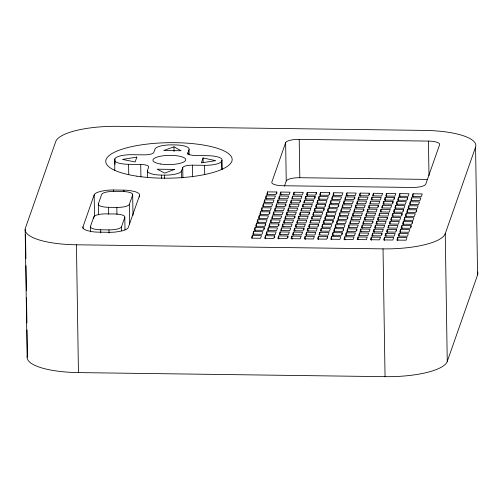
<?xml version="1.0" encoding="UTF-8"?>
<svg xmlns="http://www.w3.org/2000/svg" width="503" height="503" viewBox="0 0 503 503"><rect width="100%" height="100%" fill="white"/><g stroke="black" fill="none" stroke-linecap="round" stroke-linejoin="round"><path stroke-width="0.75" d="M83.014 228.375L82.989 226.809L94.174 194.887A18.768 5.269 -0.9 0 1 96.941 192.567L100.543 191.347L106.856 190.285A16.951 4.76 -0.9 0 1 113.401 190.015L123.87 190.153A16.951 4.76 -0.9 0 1 130.164 190.593L135.678 191.813L138.388 193.121A18.768 5.269 -0.9 0 1 139.513 195.491L139.538 197.057M90.534 231.902L90.452 226.425L93.778 216.931A11.443 3.213 -0.9 0 1 106.284 213.869L114.546 213.976A11.443 3.213 -0.9 0 1 124.807 217.34L125.002 229.858M98.5 214.907L98.324 203.954L101.65 194.46A11.443 3.213 -0.9 0 1 114.162 191.398L122.424 191.505A11.443 3.213 -0.9 0 1 132.679 194.868L132.999 215.215M114.734 170.662L114.854 158.885A15.65 4.395 -0.9 0 1 131.962 154.698L144.091 154.855A8.872 2.49 -0.9 0 0 153.786 152.484L154.987 149.064A15.65 4.395 -0.9 0 1 172.101 144.877L175.031 144.914A15.65 4.395 -0.9 0 1 189.065 149.517L189.153 154.993M121.537 230.745L121.474 226.834L124.807 217.34M129.661 223.923L129.353 204.363L132.679 194.868M147.58 177.54L147.473 170.498L148.674 167.078A8.872 2.49 -0.9 0 0 140.721 164.475L128.592 164.311A15.65 4.395 -0.9 0 1 114.558 159.709M139.513 195.491L128.328 227.413A18.768 5.269 -0.9 0 1 125.561 229.733L121.959 230.959L115.646 232.021A16.951 4.76 -0.9 0 1 109.101 232.292L98.632 232.153A16.951 4.76 -0.9 0 1 92.338 231.707L86.824 230.493L84.114 229.186A18.768 5.269 -0.9 0 1 82.989 226.809M181.665 177.993L181.552 170.951L182.752 167.53A8.872 2.49 -0.9 0 1 192.448 165.16L204.57 165.324A15.65 4.395 -0.9 0 0 221.685 161.136L221.974 160.306A15.65 4.395 -0.9 0 0 207.94 155.704L195.818 155.546A8.872 2.49 -0.9 0 1 187.864 152.937L189.065 149.517M203.08 157.973L201.37 162.853L215.699 160.658L203.08 157.973L203.155 162.639M252.292 235.555L251.381 238.152L260.573 238.271L261.485 235.681L252.292 235.555L252.324 237.812M253.682 231.587L252.77 234.178L261.962 234.304L262.874 231.707L253.682 231.587L253.732 234.712M255.071 227.614L254.166 230.211L263.358 230.33L264.264 227.74L255.071 227.614L255.122 230.745M256.467 223.646L255.555 226.237L264.748 226.363L265.659 223.766L256.467 223.646L256.511 226.778M257.857 219.673L256.945 222.269L266.137 222.389L267.049 219.798L257.857 219.673L257.907 222.804M259.246 215.705L258.341 218.296L267.533 218.421L268.439 215.825L259.246 215.705L259.296 218.836M260.636 211.732L259.73 214.328L268.923 214.448L269.834 211.857L260.636 211.732L260.686 214.863M262.032 207.764L261.12 210.355L270.312 210.48L271.224 207.884L262.032 207.764L262.082 210.895M263.421 203.79L262.516 206.387L271.708 206.507L272.613 203.916L263.421 203.79L263.459 206.142M264.811 199.823L263.905 202.413L273.098 202.539L274.003 199.943L264.811 199.823L264.848 202.168M266.206 195.849L265.295 198.446L274.487 198.566L275.399 195.975L266.206 195.849L266.257 198.981M267.596 191.882L266.684 194.472L275.883 194.598L276.788 192.001L267.596 191.882L267.646 194.887M285.635 142.689L271.827 182.099A12.412 3.483 -0.9 0 0 282.956 185.745L412.196 187.462A12.412 3.483 -0.9 0 0 425.771 184.142L439.584 144.738A12.412 3.483 -0.9 0 0 428.449 141.085L299.21 139.369A12.412 3.483 -0.9 0 0 285.635 142.689L286.238 181.03L284.447 186.135M265.515 235.731L264.603 238.328L273.795 238.447L274.707 235.857L265.515 235.731L265.565 238.862M266.904 231.764L265.999 234.354L275.191 234.48L276.097 231.883L266.904 231.764L266.955 234.888M268.3 227.79L267.389 230.387L276.581 230.506L277.493 227.916L268.3 227.79L268.344 230.921M269.69 223.822L268.778 226.413L277.97 226.539L278.882 223.942L269.69 223.822L269.74 226.947M271.079 219.849L270.174 222.445L279.366 222.565L280.272 219.974L271.079 219.849L271.117 222.2M272.475 215.881L271.563 218.472L280.756 218.598L281.667 216.001L272.475 215.881L272.507 218.227M273.865 211.908L272.953 214.504L282.145 214.624L283.057 212.033L273.865 211.908L273.902 214.259M275.254 207.94L274.349 210.531L283.541 210.656L284.447 208.06L275.254 207.94L275.304 211.071M276.644 203.966L275.738 206.563L284.931 206.683L285.842 204.092L276.644 203.966L276.694 207.098M278.04 199.999L277.128 202.59L286.32 202.715L287.232 200.119L278.04 199.999L278.09 203.13M279.429 196.025L278.517 198.622L287.716 198.742L288.621 196.151L279.429 196.025L279.479 199.157M280.819 192.058L279.913 194.648L289.106 194.774L290.011 192.177L280.819 192.058L280.869 195.189M278.737 235.907L277.832 238.504L287.024 238.623L287.93 236.026L278.737 235.907L278.788 239.038M280.133 231.94L279.222 234.53L288.414 234.656L289.326 232.059L280.133 231.94L280.165 234.285M281.523 227.966L280.611 230.563L289.803 230.682L290.715 228.092L281.523 227.966L281.561 230.311M282.912 223.998L282.007 226.589L291.199 226.715L292.105 224.118L282.912 223.998L282.963 227.123M284.308 220.025L283.396 222.622L292.589 222.741L293.501 220.151L284.308 220.025L284.352 223.156M285.698 216.057L284.786 218.648L293.978 218.774L294.89 216.177L285.698 216.057L285.748 219.182M287.087 212.084L286.182 214.68L295.374 214.8L296.28 212.209L287.087 212.084L287.138 215.215M288.477 208.116L287.571 210.707L296.764 210.832L297.675 208.236L288.477 208.116L288.527 211.241M289.873 204.143L288.961 206.739L298.153 206.859L299.065 204.268L289.873 204.143L289.923 207.274M291.262 200.175L290.35 202.766L299.549 202.891L300.454 200.295L291.262 200.175L291.312 203.306M292.652 196.201L291.746 198.798L300.939 198.918L301.844 196.327L292.652 196.201L292.689 198.553M294.048 192.234L293.136 194.824L302.328 194.95L303.24 192.353L294.048 192.234L294.085 194.579M291.966 236.083L291.055 238.68L300.247 238.799L301.159 236.203L291.966 236.083L292.01 239.214M293.356 232.116L292.444 234.706L301.637 234.832L302.548 232.235L293.356 232.116L293.406 235.241M294.745 228.142L293.84 230.739L303.032 230.858L303.938 228.261L294.745 228.142L294.796 231.273M296.141 224.175L295.23 226.765L304.422 226.891L305.334 224.294L296.141 224.175L296.185 227.299M297.531 220.201L296.619 222.798L305.811 222.917L306.723 220.327L297.531 220.201L297.581 223.332M298.92 216.233L298.015 218.824L307.207 218.95L308.113 216.353L298.92 216.233L298.971 219.358M300.31 212.26L299.404 214.856L308.597 214.976L309.508 212.385L300.31 212.26L300.36 215.391M301.706 208.292L300.794 210.883L309.986 211.009L310.898 208.412L301.706 208.292L301.743 210.638M303.095 204.319L302.19 206.915L311.382 207.035L312.288 204.444L303.095 204.319L303.133 206.67M304.485 200.351L303.579 202.942L312.772 203.067L313.677 200.471L304.485 200.351L304.522 202.696M305.881 196.377L304.969 198.974L314.161 199.094L315.073 196.503L305.881 196.377L305.931 199.509M307.27 192.41L306.358 195.001L315.551 195.126L316.462 192.53L307.27 192.41L307.32 195.541M305.189 236.259L304.277 238.856L313.47 238.975L314.381 236.379L305.189 236.259L305.239 239.39M306.579 232.285L305.673 234.882L314.865 235.002L315.771 232.411L306.579 232.285L306.629 235.417M307.974 228.318L307.063 230.915L316.255 231.034L317.167 228.437L307.974 228.318L308.018 231.449M309.364 224.351L308.452 226.941L317.644 227.06L318.556 224.47L309.364 224.351L309.414 227.475M310.753 220.377L309.848 222.974L319.04 223.093L319.946 220.496L310.753 220.377L310.791 222.722M312.143 216.409L311.238 219L320.43 219.126L321.342 216.529L312.143 216.409L312.181 218.755M313.539 212.436L312.627 215.032L321.819 215.152L322.731 212.562L313.539 212.436L313.589 215.567M314.928 208.468L314.023 211.059L323.215 211.185L324.121 208.588L314.928 208.468L314.979 211.593M316.318 204.495L315.412 207.091L324.605 207.211L325.51 204.62L316.318 204.495L316.368 207.626M317.714 200.527L316.802 203.118L325.994 203.243L326.906 200.647L317.714 200.527L317.764 203.652M319.103 196.554L318.192 199.15L327.39 199.27L328.296 196.679L319.103 196.554L319.154 199.685M320.493 192.586L319.587 195.177L328.78 195.302L329.685 192.706L320.493 192.586L320.543 195.711M318.412 236.435L317.506 239.026L326.699 239.151L327.604 236.555L318.412 236.435L318.462 239.566M319.807 232.461L318.896 235.058L328.088 235.178L329 232.587L319.807 232.461L319.839 234.813M321.197 228.494L320.285 231.084L329.478 231.21L330.389 228.614L321.197 228.494L321.235 230.839M322.586 224.52L321.681 227.117L330.873 227.237L331.779 224.646L322.586 224.52L322.637 227.652M323.982 220.553L323.071 223.15L332.263 223.269L333.175 220.672L323.982 220.553L324.026 223.684M325.372 216.586L324.46 219.176L333.652 219.295L334.564 216.705L325.372 216.586L325.422 219.71M326.761 212.612L325.856 215.209L335.048 215.328L335.954 212.731L326.761 212.612L326.812 215.743M328.151 208.644L327.246 211.235L336.438 211.361L337.343 208.764L328.151 208.644L328.201 211.769M329.547 204.671L328.635 207.267L337.827 207.387L338.739 204.796L329.547 204.671L329.597 207.802M330.936 200.703L330.025 203.294L339.223 203.419L340.129 200.823L330.936 200.703L330.987 203.828M332.326 196.73L331.42 199.326L340.613 199.446L341.518 196.855L332.326 196.73L332.364 199.075M333.722 192.762L332.81 195.353L342.002 195.478L342.914 192.882L333.722 192.762L333.759 195.107M331.64 236.611L330.729 239.202L339.921 239.327L340.833 236.731L331.64 236.611L331.684 239.742M333.03 232.638L332.118 235.234L341.311 235.354L342.222 232.763L333.03 232.638L333.08 235.769M334.42 228.67L333.514 231.261L342.706 231.386L343.612 228.79L334.42 228.67L334.47 231.801M335.815 224.696L334.904 227.293L344.096 227.413L345.008 224.822L335.815 224.696L335.859 227.828M337.205 220.729L336.293 223.319L345.486 223.445L346.397 220.848L337.205 220.729L337.255 223.86M338.594 216.755L337.689 219.352L346.881 219.471L347.787 216.881L338.594 216.755L338.645 219.886M339.984 212.788L339.079 215.385L348.271 215.504L349.183 212.907L339.984 212.788L340.034 215.919M341.38 208.82L340.468 211.411L349.66 211.53L350.572 208.94L341.38 208.82L341.418 211.166M342.769 204.847L341.858 207.443L351.056 207.563L351.962 204.966L342.769 204.847L342.807 207.192M344.159 200.879L343.253 203.47L352.446 203.596L353.351 200.999L344.159 200.879L344.209 204.004M345.555 196.906L344.643 199.502L353.835 199.622L354.747 197.031L345.555 196.906L345.605 200.037M346.944 192.938L346.033 195.529L355.225 195.654L356.137 193.058L346.944 192.938L346.995 196.063M344.863 236.787L343.951 239.378L353.144 239.503L354.055 236.907L344.863 236.787L344.913 239.918M346.253 232.814L345.347 235.41L354.54 235.53L355.445 232.939L346.253 232.814L346.303 235.945M347.648 228.846L346.737 231.437L355.929 231.562L356.841 228.966L347.648 228.846L347.692 231.977M349.038 224.872L348.126 227.469L357.319 227.589L358.23 224.998L349.038 224.872L349.076 227.224M350.428 220.905L349.522 223.495L358.714 223.621L359.62 221.024L350.428 220.905L350.465 223.25M351.817 216.931L350.912 219.528L360.104 219.648L361.016 217.057L351.817 216.931L351.855 219.283M353.213 212.964L352.301 215.554L361.494 215.68L362.405 213.083L353.213 212.964L353.263 216.095M354.602 208.99L353.697 211.587L362.889 211.706L363.795 209.116L354.602 208.99L354.653 212.121M355.992 205.023L355.087 207.62L364.279 207.739L365.184 205.142L355.992 205.023L356.042 208.154M357.388 201.055L356.476 203.646L365.668 203.765L366.58 201.175L357.388 201.055L357.438 204.18M358.777 197.082L357.866 199.678L367.058 199.798L367.97 197.201L358.777 197.082L358.828 200.213M360.167 193.114L359.261 195.705L368.454 195.83L369.359 193.234L360.167 193.114L360.217 196.239M358.086 236.963L357.18 239.554L366.373 239.68L367.278 237.083L358.086 236.963L358.123 239.309M359.482 232.99L358.57 235.586L367.762 235.706L368.674 233.115L359.482 232.99L359.513 235.341M360.871 229.022L359.959 231.613L369.152 231.738L370.063 229.142L360.871 229.022L360.921 232.153M362.261 225.048L361.355 227.645L370.548 227.765L371.453 225.174L362.261 225.048L362.311 228.18M363.65 221.081L362.745 223.672L371.937 223.797L372.849 221.201L363.65 221.081L363.7 224.212M365.046 217.107L364.134 219.704L373.327 219.824L374.238 217.233L365.046 217.107L365.096 220.239M366.435 213.14L365.53 215.73L374.722 215.856L375.628 213.259L366.435 213.14L366.486 216.271M367.825 209.166L366.92 211.763L376.112 211.882L377.017 209.292L367.825 209.166L367.875 212.297M369.221 205.199L368.309 207.789L377.502 207.915L378.413 205.318L369.221 205.199L369.271 208.33M370.61 201.225L369.699 203.822L378.897 203.941L379.803 201.351L370.61 201.225L370.648 203.577M372 197.258L371.095 199.854L380.287 199.974L381.192 197.377L372 197.258L372.038 199.603M373.396 193.29L372.484 195.881L381.676 196L382.588 193.41L373.396 193.29L373.433 195.636M371.315 237.139L370.403 239.73L379.595 239.856L380.507 237.259L371.315 237.139L371.359 240.271M372.704 233.166L371.792 235.762L380.985 235.882L381.896 233.291L372.704 233.166L372.754 236.297M374.094 229.198L373.188 231.789L382.381 231.914L383.286 229.318L374.094 229.198L374.144 232.329M375.49 225.225L374.578 227.821L383.77 227.941L384.682 225.35L375.49 225.225L375.534 228.356M376.879 221.257L375.967 223.848L385.16 223.973L386.071 221.377L376.879 221.257L376.929 224.388M378.269 217.283L377.363 219.88L386.555 220L387.461 217.409L378.269 217.283L378.319 220.415M379.658 213.316L378.753 215.906L387.945 216.032L388.85 213.435L379.658 213.316L379.696 215.661M381.054 209.342L380.142 211.939L389.335 212.059L390.246 209.468L381.054 209.342L381.092 211.694M382.443 205.375L381.532 207.965L390.73 208.091L391.636 205.494L382.443 205.375L382.481 207.72M383.833 201.401L382.928 203.998L392.12 204.117L393.025 201.527L383.833 201.401L383.883 204.532M385.229 197.434L384.317 200.024L393.509 200.15L394.421 197.553L385.229 197.434L385.273 200.565M386.618 193.46L385.707 196.057L394.899 196.176L395.811 193.586L386.618 193.46L386.669 196.591M384.537 237.315L383.626 239.906L392.818 240.032L393.73 237.435L384.537 237.315L384.588 240.44M385.927 233.342L385.021 235.938L394.214 236.058L395.119 233.467L385.927 233.342L385.977 236.473M387.323 229.374L386.411 231.965L395.603 232.09L396.515 229.494L387.323 229.374L387.367 232.499M388.712 225.401L387.8 227.997L396.993 228.117L397.904 225.526L388.712 225.401L388.75 227.752M390.102 221.433L389.196 224.024L398.389 224.149L399.294 221.553L390.102 221.433L390.139 223.778M391.491 217.459L390.586 220.056L399.778 220.176L400.69 217.585L391.491 217.459L391.541 220.591M392.887 213.492L391.975 216.083L401.168 216.208L402.079 213.612L392.887 213.492L392.937 216.623M394.277 209.518L393.365 212.115L402.563 212.235L403.469 209.644L394.277 209.518L394.327 212.65M395.666 205.551L394.761 208.141L403.953 208.267L404.858 205.67L395.666 205.551L395.716 208.682M397.062 201.577L396.15 204.174L405.343 204.293L406.254 201.703L397.062 201.577L397.112 204.708M398.451 197.61L397.54 200.2L406.732 200.326L407.644 197.729L398.451 197.61L398.502 200.741M399.841 193.636L398.936 196.233L408.128 196.352L409.033 193.762L399.841 193.636L399.891 196.767M397.76 237.491L396.854 240.082L406.047 240.208L406.952 237.611L397.76 237.491L397.81 240.497M399.156 233.518L398.244 236.114L407.436 236.234L408.348 233.644L399.156 233.518L399.187 235.863M400.545 229.55L399.634 232.141L408.826 232.267L409.738 229.67L400.545 229.55L400.595 232.675M401.935 225.577L401.029 228.173L410.222 228.293L411.127 225.702L401.935 225.577L401.985 228.708M403.324 221.609L402.419 224.2L411.611 224.325L412.523 221.729L403.324 221.609L403.375 224.734M404.72 217.636L403.808 220.232L413.001 220.352L413.912 217.761L404.72 217.636L404.77 220.767M406.11 213.668L405.204 216.259L414.397 216.384L415.302 213.788L406.11 213.668L406.16 216.799M407.499 209.694L406.594 212.291L415.786 212.411L416.691 209.82L407.499 209.694L407.549 212.826M408.895 205.727L407.983 208.317L417.176 208.443L418.087 205.846L408.895 205.727L408.945 208.858M410.285 201.753L409.373 204.35L418.565 204.47L419.477 201.879L410.285 201.753L410.322 204.105M411.674 197.786L410.769 200.376L419.961 200.502L420.866 197.905L411.674 197.786L411.712 200.131M413.07 193.812L412.158 196.409L421.351 196.528L422.262 193.938L413.07 193.812L413.114 196.824M445.249 233.644L475.568 147.134A56.896 15.97 -0.9 0 0 424.551 130.409L117.954 126.335A56.896 15.97 -0.9 0 0 55.745 141.557L25.427 228.066A56.896 15.97 -0.9 0 0 76.443 244.791L383.035 248.866A56.896 15.97 -0.9 0 0 445.249 233.644L447.255 361.443A56.896 15.97 -0.9 0 1 385.046 376.665L78.449 372.591A56.896 15.97 -0.9 0 1 27.432 355.866M447.255 361.443L477.573 274.934A56.896 15.97 -0.9 0 0 477.649 272.016M173.963 146.826L163.733 150.516L181.042 150.743L173.963 146.826L174.038 151.491M147.473 170.498A15.65 4.395 -0.9 0 0 161.507 175.101L164.437 175.138A15.65 4.395 -0.9 0 0 181.552 170.951M286.238 181.03A12.412 3.483 -0.9 0 1 299.813 177.71L427.487 179.408M98.324 203.954A11.443 3.213 -0.9 0 0 108.585 207.311L116.841 207.425A11.443 3.213 -0.9 0 0 129.353 204.363M90.452 226.425A11.443 3.213 -0.9 0 0 100.707 229.783L108.969 229.896A11.443 3.213 -0.9 0 0 121.474 226.834M475.568 147.134L477.573 274.934M428.449 141.085L428.996 175.516M416.691 209.82L416.717 211.386M412.523 221.729L412.542 223.294M411.127 225.702L411.152 227.268M407.644 197.729L407.669 199.295M403.469 209.644L403.494 211.21M402.079 213.612L402.104 215.177M396.515 229.494L396.54 231.059M394.421 197.553L394.446 199.119M393.025 201.527L393.05 203.093M387.461 217.409L387.486 218.975M383.035 248.866L385.046 376.665M381.896 233.291L381.922 234.857M378.413 205.318L378.438 206.884M372.849 221.201L372.868 222.766M369.359 193.234L369.384 194.799M363.795 209.116L363.82 210.682M356.841 228.966L356.866 230.531M354.747 197.031L354.772 198.591M347.787 216.881L347.812 218.447M343.612 228.79L343.637 230.355M342.222 232.763L342.247 234.329M338.739 204.796L338.764 206.356M334.564 216.705L334.589 218.271M333.175 220.672L333.193 222.238M329.685 192.706L329.71 194.271M327.604 236.555L327.629 238.12M325.51 204.62L325.535 206.18M324.121 208.588L324.146 210.153M318.556 224.47L318.581 226.036M316.462 192.53L316.488 194.095M315.073 196.503L315.098 198.069M309.508 212.385L309.527 213.945M303.938 228.261L303.963 229.827M300.454 200.295L300.48 201.86M299.21 139.369L299.813 177.71M294.89 216.177L294.915 217.742M287.93 236.026L287.955 237.592M285.842 204.092L285.861 205.658M278.882 223.942L278.907 225.507M276.788 192.001L276.813 193.504M274.707 235.857L274.732 237.416M269.834 211.857L269.853 213.423M265.659 223.766L265.685 225.331M264.264 227.74L264.289 229.305M221.974 160.306L222.125 169.693M221.685 161.136L221.823 169.737M204.57 165.324L204.721 174.711M192.448 165.16L192.63 176.899M187.864 152.937L187.889 154.503M182.752 167.53L182.91 177.704M164.437 175.138L164.487 178.269M161.507 175.101L161.557 178.232M140.721 164.475L140.915 176.993M128.592 164.311L128.755 174.484M123.87 190.153L123.895 191.718M116.841 207.425L116.954 214.467M114.854 158.885L114.936 164.362M113.401 190.015L113.42 191.574M108.585 207.311L108.692 214.353M108.969 229.896L109.019 233.027M100.707 229.783L100.757 232.914M94.174 194.887L94.52 216.799M93.778 216.931L93.803 218.497M76.443 244.791L78.449 372.591M25.521 234.335L25.905 258.643M26.018 265.697L26.408 290.791M26.521 297.845L26.917 322.932M27.024 329.993L27.42 355.08M25.15 229.506L27.156 357.306M136.86 157.093L135.15 161.972L122.481 159.42L136.86 157.093M174.497 169.429L164.745 173.126L157.188 169.203L174.497 169.429M136.885 176.176A63.215 17.743 -0.9 0 0 232.16 159.658A63.215 17.743 -0.9 0 0 137.822 145.43A63.215 17.743 -0.9 0 0 136.885 176.176M160.765 164.028A16.417 4.609 -0.9 0 0 185.758 159.866A16.417 4.609 -0.9 0 0 161.538 156.037A16.417 4.609 -0.9 0 0 160.765 164.028"/></g></svg>
